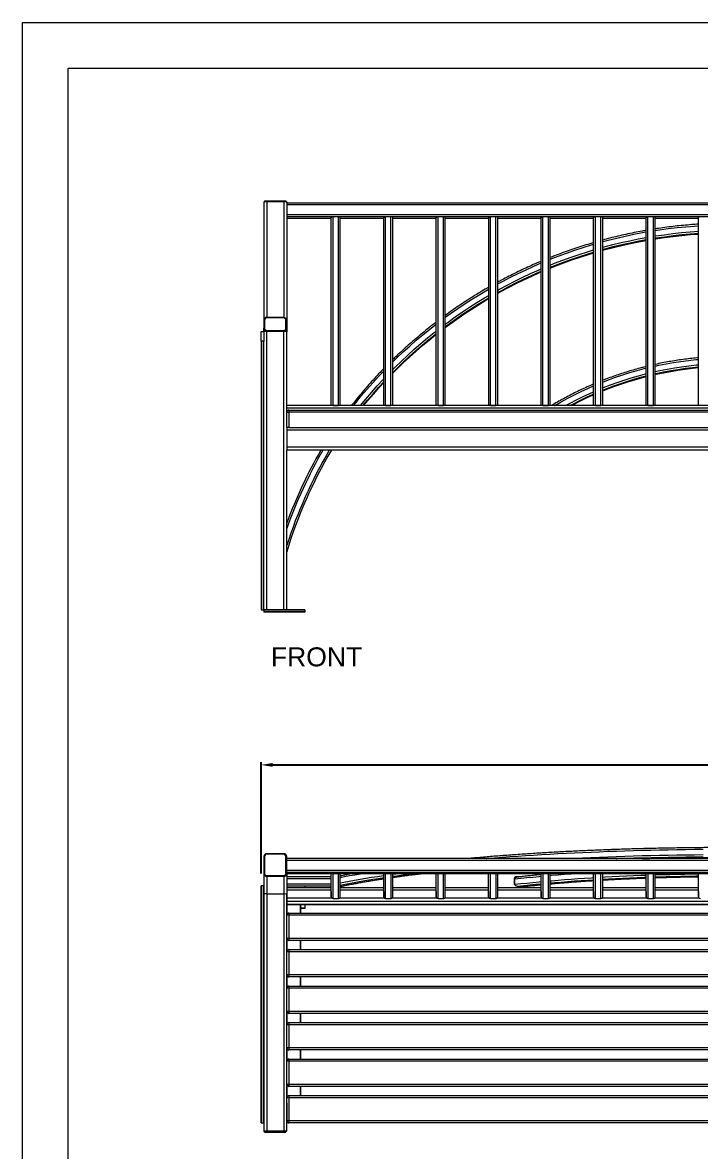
# Model space of a CAD drawing. Header units: millimetres. Extents: x -10595 to -4655, y -2537 to 1663.
# Drawn here: x -10595 to -9110, y -812 to 1663 of the extents above; entities that cross this region are included whole.
import ezdxf

# ---------------------------------------------------------------- set-up
doc = ezdxf.new("R2010")
doc.units = ezdxf.units.MM
doc.header["$PDSIZE"] = -1
doc.layers.add('tabelka', color=155, linetype='Continuous')
doc.layers.add('WYMIAR', color=96, linetype='Continuous')
doc.dimstyles.new('1-1', dxfattribs={"dimtxt": 30, "dimasz": 25, "dimexe": 6.25, "dimexo": 30, "dimgap": 20.625, "dimtad": 1, "dimdec": 1, "dimtxsty": 'Standard', "dimcen": 0, "dimclrd": 2, "dimclre": 2, "dimclrt": 2, "dimadec": 0, "dimazin": 0, "dimtfac": 1, "dimtdec": 1, "dimtmove": 0, "dimatfit": 3, "dimfxl": 0, "dimarcsym": 0})

# ---------------------------------------------------------------- blocks, each defined once
blk = doc.blocks.new('front')
at = {"linetype": 'Continuous', "lineweight": 0}
for p, q in [((-3414.2, 622.7), (-3414.2, 364.5)), ((-3412.6, 625), (-3409.6, 625.4)), ((-3412.6, 625), (-3412.6, 623.3)), ((-3409.6, 625.4), (-3409.6, 623.6)), ((-3409.6, 625.4), (-3368.8, 625.4)), ((-3407.8, 623.6), (-3370.6, 623.6)), ((-3407.8, 623.6), (-3407.8, 369.8)), ((-3370.6, 623.6), (-3370.6, 369.2)), ((-3368.8, 625.4), (-3368.8, 623.6)), ((-3368.8, 625.4), (-3365.8, 625)), ((-3365.8, 625), (-3365.8, 623.3)), ((-3364.2, 622.7), (-3364.2, 338.1)), ((-1424.2, 620.2), (-3364.2, 620.2)), ((-3364.2, 616.7), (-1424.2, 616.7)), ((-3364.2, 595), (-1424.2, 595)), ((-3364.2, 590.4), (-1424.2, 590.4)), ((-3364.2, 587.4), (-3266.7, 587.4)), ((-3364.2, 587.3), (-3266.7, 587.3)), ((-3266.7, 589.8), (-3266.7, 588.1)), ((-3266.7, 176.1), (-3266.7, 589.8)), ((-3266.7, 176.1), (-3266.7, 588.1)), ((-3262.7, 176.3), (-3262.7, 590.3)), ((-3250.7, 590.3), (-3262.7, 590.3)), ((-3250.7, 176.3), (-3250.7, 590.3)), ((-3246.7, 176.1), (-3246.7, 589.7)), ((-3246.7, 587.4), (-3151.7, 587.4)), ((-3246.7, 587.3), (-3151.7, 587.3)), ((-3151.7, 589.8), (-3151.7, 588.1)), ((-3151.7, 176.1), (-3151.7, 589.8)), ((-3151.7, 176.1), (-3151.7, 588.1)), ((-3147.7, 176.3), (-3147.7, 590.3)), ((-3135.7, 590.3), (-3147.7, 590.3)), ((-3135.7, 176.3), (-3135.7, 590.3)), ((-3131.7, 176.1), (-3131.7, 589.7)), ((-3131.7, 587.4), (-3036.7, 587.4)), ((-3131.7, 587.3), (-3036.7, 587.3)), ((-3036.7, 589.8), (-3036.7, 588.1)), ((-3036.7, 176.1), (-3036.7, 589.8)), ((-3036.7, 176.1), (-3036.7, 588.1)), ((-3032.7, 176.3), (-3032.7, 590.3)), ((-3020.7, 590.3), (-3032.7, 590.3)), ((-3020.7, 176.3), (-3020.7, 590.3)), ((-3016.7, 176.1), (-3016.7, 589.7)), ((-3016.7, 587.4), (-2921.7, 587.4)), ((-3016.7, 587.3), (-2921.7, 587.3)), ((-2921.7, 589.8), (-2921.7, 588.1)), ((-2921.7, 176.1), (-2921.7, 589.8)), ((-2921.7, 176.1), (-2921.7, 588.1)), ((-2917.7, 176.3), (-2917.7, 590.3)), ((-2905.7, 590.3), (-2917.7, 590.3)), ((-2905.7, 176.3), (-2905.7, 590.3)), ((-2901.7, 176.1), (-2901.7, 589.7)), ((-2901.7, 587.4), (-2806.7, 587.4)), ((-2901.7, 587.3), (-2806.7, 587.3)), ((-2806.7, 589.8), (-2806.7, 588.1)), ((-2806.7, 176.1), (-2806.7, 589.8)), ((-2806.7, 176.1), (-2806.7, 588.1)), ((-2802.7, 176.3), (-2802.7, 590.3)), ((-2790.7, 590.3), (-2802.7, 590.3)), ((-2790.7, 176.3), (-2790.7, 590.3)), ((-2786.7, 176.1), (-2786.7, 589.7)), ((-2786.7, 587.4), (-2691.7, 587.4)), ((-2786.7, 587.3), (-2691.7, 587.3)), ((-2691.7, 589.8), (-2691.7, 588.1)), ((-2691.7, 176.1), (-2691.7, 589.8)), ((-2691.7, 176.1), (-2691.7, 588.1)), ((-2687.7, 176.3), (-2687.7, 590.3)), ((-2675.7, 590.3), (-2687.7, 590.3)), ((-2675.7, 176.3), (-2675.7, 590.3)), ((-2671.7, 176.1), (-2671.7, 589.7)), ((-2671.7, 587.4), (-2576.7, 587.4)), ((-2671.7, 587.3), (-2576.7, 587.3)), ((-2576.7, 589.8), (-2576.7, 588.1)), ((-2576.7, 176.1), (-2576.7, 589.8)), ((-2576.7, 176.1), (-2576.7, 588.1)), ((-2572.7, 176.3), (-2572.7, 590.3)), ((-2560.7, 590.3), (-2572.7, 590.3)), ((-2560.7, 176.3), (-2560.7, 590.3)), ((-2556.7, 176.1), (-2556.7, 589.7)), ((-2556.7, 587.4), (-2461.7, 587.4)), ((-2556.7, 587.3), (-2461.7, 587.3)), ((-2461.7, 589.8), (-2461.7, 588.1)), ((-2461.7, 176.1), (-2461.7, 589.8)), ((-2461.7, 176.1), (-2461.7, 588.1)), ((-3414.3, 363.5), (-3414.6, 346.3)), ((-3412.7, 365.3), (-3413, 344.5)), ((-3409.7, 368.3), (-3412.7, 365.3)), ((-3368.9, 367.6), (-3409.7, 368.3)), ((-3370.6, 369.2), (-3407.8, 369.8)), ((-3365.9, 364.6), (-3368.9, 367.6)), ((-3366.2, 343.8), (-3365.9, 364.6)), ((-3366.2, 343.8), (-3365.9, 364.6)), ((-3365.9, 364.6), (-3365.9, 364.6)), ((-3364.6, 345.5), (-3364.3, 362.7)), ((-3364.3, 352.4), (-3364.6, 338.2)), ((-3364.3, 352.4), (-3364.3, 362.7)), ((-3420.2, 318.4), (-3420.2, 338)), ((-3419.7, 338.5), (-3414.7, 338.5)), ((-3414.6, 338.5), (-3414.6, 346.3)), ((-3414.2, 338), (-3414.2, 338.9)), ((-3414.2, 338), (-3414.2, 318.4)), ((-3413, 344.5), (-3410.1, 341.5)), ((-3413, 344.5), (-3413, 344.5)), ((-3413, 344.5), (-3410.1, 341.4)), ((-3410.1, 341.5), (-3369.3, 340.9)), ((-3410.1, 341.5), (-3410.1, 341.4)), ((-3410.1, 341.4), (-3369.3, 340.8)), ((-3408.3, 339.8), (-3371.1, 339.2)), ((-3408.3, 338.9), (-3408.3, 339.8)), ((-3407.8, -271.5), (-3407.8, 338.9)), ((-3370.6, 338.4), (-3407.8, 338.9)), ((-3371.1, 338.4), (-3371.1, 339.2)), ((-3370.6, -271.5), (-3370.6, 338.4)), ((-3369.3, 340.9), (-3366.2, 343.8)), ((-3369.3, 340.8), (-3366.2, 343.8)), ((-3369.3, 340.9), (-3369.3, 340.8)), ((-3366.2, 343.8), (-3366.2, 343.8)), ((-3364.6, 338.2), (-3364.6, 345.5)), ((-3364.2, 161.5), (-3364.2, 338.1)), ((-3420.2, 318.4), (-3420.2, -271.5)), ((-3414.7, 317.8), (-3419.7, 317.8)), ((-3419.7, 317.8), (-3419.7, -271.5)), ((-3414.7, 317.8), (-3414.7, -271.5)), ((-3414.2, 318.4), (-3414.2, 316.6)), ((-3414.2, -271.5), (-3414.2, 316.6)), ((-1424.2, 176.1), (-3364.2, 176.1)), ((-3262.7, 176.3), (-3250.7, 176.3)), ((-3147.7, 176.3), (-3135.7, 176.3)), ((-3032.7, 176.3), (-3020.7, 176.3)), ((-2917.7, 176.3), (-2905.7, 176.3)), ((-2802.7, 176.3), (-2790.7, 176.3)), ((-2687.7, 176.3), (-2675.7, 176.3)), ((-2572.7, 176.3), (-2560.7, 176.3)), ((-1424.2, 170.9), (-3364.2, 170.9)), ((-3364.2, 128.5), (-3364.2, 161.5)), ((-3364.2, 161.5), (-3359.2, 161.5)), ((-3359.2, 166.5), (-3359.2, 161.5)), ((-3359.2, 166.5), (-1429.2, 166.5)), ((-1429.2, 161.5), (-3359.2, 161.5)), ((-3359.2, 161.5), (-3359.2, 128.5)), ((-3364.2, 128.5), (-3364.2, 122.1)), ((-3359.2, 128.5), (-3364.2, 128.5)), ((-3359.2, 128.5), (-1429.2, 128.5)), ((-3364.2, 122.1), (-3364.2, 84.9)), ((-1424.2, 122.1), (-3364.2, 122.1)), ((-1424.2, 84.9), (-3364.2, 84.9)), ((-3364.2, 84.9), (-3364.2, 78.5)), ((-3364.2, -271.5), (-3364.2, 78.5)), ((-1424.2, 78.5), (-3364.2, 78.5)), ((-3419.7, -271.5), (-3414.7, -271.5)), ((-3410.3, -271.5), (-3414.2, -271.5)), ((-3414.2, -271.5), (-3414.2, -272)), ((-3324.2, -272), (-3414.2, -272)), ((-3414.2, -272), (-3414.2, -276)), ((-3407.8, -271.5), (-3410.3, -271.5)), ((-3370.6, -271.5), (-3407.8, -271.5)), ((-3368.2, -271.5), (-3370.6, -271.5)), ((-3324.2, -271.5), (-3368.2, -271.5)), ((-3324.2, -271.5), (-3324.2, -272)), ((-3324.2, -272), (-3324.2, -276)), ((-3324.2, -276), (-3414.2, -276)), ((-3414.2, -276), (-3414.2, -276.5)), ((-3324.2, -276.5), (-3414.2, -276.5)), ((-3324.2, -276), (-3324.2, -276.5))]:
    blk.add_line(p, q, dxfattribs=at)
at = {"linetype": 'Continuous', "lineweight": 0, "flags": 128}
for points in [[(-3414.2, 622.7), (-3414.1, 622.9), (-3413.8, 623.1), (-3413.2, 623.2), (-3412.4, 623.4), (-3411.4, 623.5), (-3410.3, 623.6), (-3409.1, 623.6), (-3407.8, 623.6)], [(-3370.6, 623.6), (-3369.4, 623.6), (-3368.2, 623.6), (-3367.1, 623.5), (-3366.1, 623.4), (-3365.3, 623.2), (-3364.7, 623.1), (-3364.4, 622.9), (-3364.2, 622.7)], [(-2556.7, 560.1), (-2547.1, 561.5), (-2528.1, 564.1), (-2509.1, 566.4), (-2490, 568.3), (-2470.9, 569.9), (-2461.7, 570.5)], [(-2671.7, 535.6), (-2659.8, 538.8), (-2641.2, 543.4), (-2622.5, 547.7), (-2603.8, 551.7), (-2584.9, 555.3), (-2576.7, 556.8)], [(-2671.7, 523.3), (-2668.4, 524.2), (-2649.9, 529), (-2631.3, 533.5), (-2612.6, 537.7), (-2593.9, 541.5), (-2576.7, 544.7)], [(-2556.7, 548.1), (-2556.2, 548.2), (-2537.3, 550.9), (-2518.3, 553.4), (-2499.3, 555.5), (-2480.2, 557.2), (-2461.7, 558.6)], [(-2556.7, 543.5), (-2555.5, 543.7), (-2536.6, 546.5), (-2517.8, 548.9), (-2498.8, 551), (-2479.9, 552.7), (-2461.7, 554.1)], [(-2556.7, 541.8), (-2555.3, 542), (-2536.4, 544.8), (-2517.6, 547.2), (-2498.7, 549.3), (-2479.7, 551), (-2461.7, 552.3)], [(-2786.7, 497.1), (-2769.3, 503.9), (-2751.3, 510.5), (-2733.2, 516.8), (-2715, 522.8), (-2696.7, 528.5), (-2691.7, 529.9)], [(-2671.7, 518.6), (-2667.2, 519.8), (-2648.7, 524.7), (-2630.2, 529.2), (-2611.7, 533.3), (-2593, 537.1), (-2576.7, 540.1)], [(-2671.7, 516.9), (-2666.8, 518.2), (-2648.4, 523.1), (-2629.9, 527.5), (-2611.3, 531.7), (-2592.7, 535.5), (-2576.7, 538.4)], [(-2786.7, 484.3), (-2777.2, 488.1), (-2759.3, 494.9), (-2741.3, 501.5), (-2723.3, 507.6), (-2705.1, 513.5), (-2691.7, 517.6)], [(-2786.7, 479.4), (-2775.5, 483.9), (-2757.7, 490.7), (-2739.8, 497.2), (-2721.8, 503.4), (-2703.7, 509.2), (-2691.7, 512.8)], [(-2786.7, 477.7), (-2774.9, 482.4), (-2757.2, 489.2), (-2739.3, 495.7), (-2721.4, 501.8), (-2703.3, 507.6), (-2691.7, 511.1)], [(-2901.7, 442.8), (-2891.2, 448.5), (-2874.2, 457.4), (-2857.1, 465.9), (-2839.8, 474.1), (-2822.4, 482.1), (-2806.7, 488.9)], [(-2901.7, 429.2), (-2898, 431.2), (-2881.2, 440.3), (-2864.3, 449.1), (-2847.2, 457.5), (-2829.9, 465.6), (-2812.4, 473.4), (-2806.7, 475.9)], [(-2901.7, 424.1), (-2895.8, 427.4), (-2879.1, 436.4), (-2862.2, 445.1), (-2845.2, 453.5), (-2828, 461.6), (-2810.6, 469.3), (-2806.7, 471)], [(-2901.7, 422.4), (-2895.2, 426), (-2878.5, 435), (-2861.6, 443.7), (-2844.6, 452.1), (-2827.4, 460.1), (-2810, 467.9), (-2806.7, 469.3)], [(-3016.7, 369.7), (-3005, 378.1), (-2989.3, 389.1), (-2973.4, 399.7), (-2957.3, 410.1), (-2941.1, 420.1), (-2924.6, 429.9), (-2921.7, 431.6)], [(-3016.7, 354.9), (-3010.5, 359.4), (-2995, 370.6), (-2979.4, 381.4), (-2963.5, 392), (-2947.4, 402.2), (-2931.1, 412.2), (-2921.7, 417.8)], [(-3016.7, 349.3), (-3007.8, 355.9), (-2992.4, 367), (-2976.8, 377.8), (-2961, 388.3), (-2945, 398.5), (-2928.8, 408.4), (-2921.7, 412.6)], [(-3016.7, 347.6), (-3007.1, 354.8), (-2991.7, 365.8), (-2976.1, 376.6), (-2960.3, 387), (-2944.3, 397.2), (-2928.1, 407.1), (-2921.7, 410.9)], [(-3131.7, 272.1), (-3122.6, 280.9), (-3108.7, 294), (-3094.6, 306.8), (-3080.2, 319.3), (-3065.6, 331.6), (-3050.7, 343.7), (-3036.7, 354.7)], [(-3131.7, 255.2), (-3126.3, 260.6), (-3112.7, 273.9), (-3098.8, 286.9), (-3084.6, 299.6), (-3070.3, 312.1), (-3055.7, 324.4), (-3040.8, 336.3), (-3036.7, 339.6)], [(-3131.7, 249), (-3123.2, 257.5), (-3109.6, 270.7), (-3095.7, 283.7), (-3081.7, 296.4), (-3067.3, 308.8), (-3052.8, 321), (-3038, 332.9), (-3036.7, 333.9)], [(-3131.7, 247.3), (-3122.4, 256.6), (-3108.8, 269.8), (-3094.9, 282.7), (-3080.9, 295.4), (-3066.5, 307.8), (-3052, 319.9), (-3037.2, 331.8), (-3036.7, 332.2)], [(-2556.7, 263), (-2548.9, 264.6), (-2532.8, 267.8), (-2516.7, 270.7), (-2500.5, 273.1), (-2484.2, 275.3), (-2467.9, 277), (-2461.7, 277.6)], [(-3218, 176.1), (-3212.8, 182.6), (-3200.7, 197.3), (-3188.4, 211.8), (-3175.7, 226.1), (-3162.8, 240.2), (-3151.7, 251.9)], [(-2671.7, 227.9), (-2659, 232.7), (-2643.6, 238.3), (-2628.1, 243.6), (-2612.4, 248.5), (-2596.7, 253), (-2580.9, 257.2), (-2576.7, 258.3)], [(-2556.7, 250.8), (-2546.7, 253), (-2530.8, 256.1), (-2514.9, 258.9), (-2498.9, 261.4), (-2482.9, 263.5), (-2466.9, 265.2), (-2461.7, 265.7)], [(-2556.7, 246.2), (-2554.6, 246.6), (-2538.8, 250), (-2522.9, 253), (-2507, 255.6), (-2491, 257.9), (-2474.9, 259.8), (-2461.7, 261.1)], [(-2556.7, 244.5), (-2554.6, 244.9), (-2538.8, 248.3), (-2522.9, 251.3), (-2507, 253.9), (-2491, 256.2), (-2474.9, 258.1), (-2461.7, 259.4)], [(-3202.7, 176.1), (-3190.8, 190.6), (-3178.4, 205.1), (-3165.8, 219.3), (-3152.9, 233.3), (-3151.7, 234.5)], [(-3197.1, 176.1), (-3187.4, 187.9), (-3175, 202.3), (-3162.5, 216.5), (-3151.7, 228.2)], [(-3195.7, 176.1), (-3186.5, 187.2), (-3174.2, 201.6), (-3161.6, 215.7), (-3151.7, 226.5)], [(-2671.7, 215.1), (-2670.2, 215.7), (-2655.1, 221.5), (-2640, 227), (-2624.7, 232.2), (-2609.3, 237), (-2593.7, 241.5), (-2578.1, 245.7), (-2576.7, 246)], [(-2671.7, 210.2), (-2662.7, 213.8), (-2647.6, 219.5), (-2632.4, 224.9), (-2617, 229.9), (-2601.6, 234.6), (-2586, 238.9), (-2576.7, 241.4)], [(-2671.7, 208.5), (-2662.7, 212.1), (-2647.6, 217.8), (-2632.4, 223.1), (-2617, 228.2), (-2601.6, 232.9), (-2586, 237.2), (-2576.7, 239.7)], [(-2777.5, 176.1), (-2777, 176.4), (-2762.9, 184.6), (-2748.5, 192.4), (-2734, 199.9), (-2719.3, 207.1), (-2704.4, 214), (-2691.7, 219.6)], [(-2753.5, 176.1), (-2743.3, 181.7), (-2729, 189.1), (-2714.5, 196.2), (-2699.9, 203), (-2691.7, 206.6)], [(-2744.2, 176.1), (-2736.1, 180.4), (-2721.8, 187.7), (-2707.2, 194.7), (-2692.5, 201.4), (-2691.7, 201.7)], [(-2741, 176.1), (-2736.1, 178.7), (-2721.8, 186), (-2707.2, 193), (-2692.5, 199.7), (-2691.7, 200)]]:
    blk.add_lwpolyline(points, dxfattribs=at)
at = {"linetype": 'Continuous', "lineweight": 0}
for centre, radius, start, end in [((-3407.9, 363.4), 6.4, 89.1343, 179.1333), ((-3370.7, 362.8), 6.4, 359.1456, 89.1452), ((-3408.2, 346.2), 6.4, 179.1447, 269.146), ((-3371, 345.6), 6.4, 269.1341, 359.134), ((-3359.2, 161.5), 5, 90, 180), ((-2394.2, -438.1), 1013.5, 149.3564, 163.15), ((-2394.2, -438.1), 1033.5, 150.0111, 159.8088), ((-2394.2, -438.1), 1017.5, 149.4898, 162.4215), ((-2394.2, -438.1), 1029.5, 149.8825, 160.4231)]:
    blk.add_arc(centre, radius, start, end, dxfattribs=at)
for centre, major_axis, ratio, start_param, end_param in [((-3262.7, 589.8), (4, 0), 0.139174, 1.567726, 3.138523), ((-3250.7, 589.7), (4, 0), 0.139174, 6.280115, 7.850912), ((-3147.7, 589.8), (4, 0), 0.139174, 1.567726, 3.138523), ((-3135.7, 589.7), (4, 0), 0.139174, 6.280115, 7.850912), ((-3032.7, 589.8), (4, 0), 0.139174, 1.567726, 3.138523), ((-3020.7, 589.7), (4, 0), 0.139174, 6.280115, 7.850912), ((-2917.7, 589.8), (4, 0), 0.139174, 1.567726, 3.138523), ((-2905.7, 589.7), (4, 0), 0.139174, 6.280115, 7.850912), ((-2802.7, 589.8), (4, 0), 0.139174, 1.567726, 3.138523), ((-2790.7, 589.7), (4, 0), 0.139174, 6.280115, 7.850912), ((-2687.7, 589.8), (4, 0), 0.139174, 1.567726, 3.138523), ((-2675.7, 589.7), (4, 0), 0.139174, 6.280115, 7.850912), ((-2572.7, 589.8), (4, 0), 0.139174, 1.567726, 3.138523), ((-2560.7, 589.7), (4, 0), 0.139174, 6.280115, 7.850912), ((-2457.7, 589.8), (4, 0), 0.139174, 1.567726, 3.138523), ((-3407.8, 338.8), (6.4, -0.1), 0.019887, 1.571095, 3.141892), ((-3370.6, 338.2), (6.4, -0.1), 0.019887, 0.000299, 1.571095), ((-3262.7, 175.6), (4, 0), 0.173736, 1.567726, 2.209759), ((-3250.7, 175.6), (4, 0), 0.173736, 0.947442, 1.567726), ((-3147.7, 175.6), (4, 0), 0.173736, 1.567726, 2.209759), ((-3135.7, 175.6), (4, 0), 0.173736, 0.947442, 1.567726), ((-3032.7, 175.6), (4, 0), 0.173736, 1.567726, 2.209759), ((-3020.7, 175.6), (4, 0), 0.173736, 0.947442, 1.567726), ((-2917.7, 175.6), (4, 0), 0.173736, 1.567726, 2.209759), ((-2905.7, 175.6), (4, 0), 0.173736, 0.947442, 1.567726), ((-2802.7, 175.6), (4, 0), 0.173736, 1.567726, 2.209759), ((-2790.7, 175.6), (4, 0), 0.173736, 0.947442, 1.567726), ((-2687.7, 175.6), (4, 0), 0.173736, 1.567726, 2.209759), ((-2675.7, 175.6), (4, 0), 0.173736, 0.947442, 1.567726), ((-2572.7, 175.6), (4, 0), 0.173736, 1.567726, 2.209759), ((-2560.7, 175.6), (4, 0), 0.173736, 0.947442, 1.567726), ((-2457.7, 175.6), (4, 0), 0.173736, 1.567726, 2.209759)]:
    blk.add_ellipse(centre, major_axis=major_axis, ratio=ratio, start_param=start_param, end_param=end_param, dxfattribs=at)
for points, knots in [([(-2461.7, 573.9), (-2466.8, 573.6), (-2477.9, 572.8), (-2495.1, 571.3), (-2513.2, 569.5), (-2531.3, 567.2), (-2545.8, 565.3), (-2554.2, 563.9), (-2556.7, 563.5)], [0, 0, 0, 0, 0.159433, 0.350109, 0.540785, 0.73146, 0.922136, 1, 1, 1, 1]), ([(-2576.7, 560.2), (-2579.6, 559.8), (-2588.4, 558.2), (-2603.2, 555.4), (-2621, 551.6), (-2638.8, 547.6), (-2655.7, 543.5), (-2666.6, 540.5), (-2671.7, 539.2)], [0, 0, 0, 0, 0.089284, 0.276467, 0.46365, 0.650833, 0.838016, 1, 1, 1, 1]), ([(-2691.7, 533.5), (-2697.5, 531.8), (-2709.1, 528.4), (-2726.4, 522.8), (-2743.6, 517), (-2760.7, 510.8), (-2775.1, 505.4), (-2783.7, 502), (-2786.7, 500.8)], [0, 0, 0, 0, 0.179673, 0.360829, 0.541986, 0.723142, 0.904298, 1, 1, 1, 1]), ([(-2806.7, 492.6), (-2808.3, 491.9), (-2815.5, 489), (-2828.1, 483.4), (-2844.7, 475.8), (-2861.1, 467.9), (-2877.3, 459.7), (-2890.9, 452.7), (-2898.9, 448.3), (-2901.7, 446.8)], [0, 0, 0, 0, 0.048565, 0.220989, 0.393414, 0.565838, 0.738261, 0.910685, 1, 1, 1, 1]), ([(-2921.7, 435.6), (-2922.9, 434.9), (-2929.3, 431.3), (-2940.9, 424.4), (-2956.4, 414.9), (-2971.7, 405.1), (-2986.8, 395.1), (-3001.8, 384.8), (-3011.7, 377.7), (-3016.6, 374.1), (-3016.7, 374.1)], [0, 0, 0, 0, 0.035184, 0.195686, 0.356189, 0.516692, 0.677194, 0.837697, 0.998199, 1, 1, 1, 1]), ([(-3036.7, 359.1), (-3039.7, 356.8), (-3047.4, 350.9), (-3059.8, 341.1), (-3073.8, 329.5), (-3087.6, 317.8), (-3101.2, 305.7), (-3114.5, 293.5), (-3124.7, 283.9), (-3130.4, 278.4), (-3131.7, 277.1)], [0, 0, 0, 0, 0.088255, 0.232759, 0.377262, 0.521766, 0.666269, 0.810772, 0.955275, 1, 1, 1, 1]), ([(-3420.2, 338), (-3420.2, 338.1), (-3420.2, 338.2), (-3420.1, 338.4), (-3420, 338.5), (-3419.9, 338.5), (-3419.8, 338.5), (-3419.7, 338.5)], [0, 0, 0, 0, 0.221971, 0.446843, 0.667175, 0.880513, 1, 1, 1, 1]), ([(-3414.7, 338.5), (-3414.7, 338.5), (-3414.7, 338.5), (-3414.6, 338.5), (-3414.4, 338.4), (-3414.3, 338.3), (-3414.2, 338.2), (-3414.2, 338.1), (-3414.2, 338)], [0, 0, 0, 0, 0.002698, 0.207757, 0.412667, 0.621549, 0.836861, 1, 1, 1, 1]), ([(-3419.7, 317.8), (-3419.8, 317.8), (-3419.8, 317.8), (-3420, 317.9), (-3420.1, 318), (-3420.2, 318.1), (-3420.2, 318.2), (-3420.2, 318.3), (-3420.2, 318.4)], [0, 0, 0, 0, 0.1353842, 0.2528122, 0.4646982, 0.6764576, 0.8935488, 1, 1, 1, 1]), ([(-3414.2, 318.4), (-3414.2, 318.3), (-3414.2, 318.2), (-3414.3, 318.1), (-3414.4, 317.9), (-3414.6, 317.9), (-3414.7, 317.8), (-3414.7, 317.8), (-3414.7, 317.8)], [0, 0, 0, 0, 0.158337, 0.384158, 0.606523, 0.747624, 0.952135, 1, 1, 1, 1]), ([(-2461.7, 281), (-2462.9, 280.9), (-2469.1, 280.4), (-2480.5, 279.2), (-2495.8, 277.3), (-2511.1, 275.1), (-2526.3, 272.6), (-2541.4, 269.7), (-2551.6, 267.7), (-2556.6, 266.5), (-2556.7, 266.5)], [0, 0, 0, 0, 0.035818, 0.196166, 0.356513, 0.51686, 0.677207, 0.837554, 0.997901, 1, 1, 1, 1]), ([(-3151.7, 257), (-3152.3, 256.5), (-3157.1, 251.6), (-3165.9, 242.3), (-3178.1, 228.9), (-3190.2, 215.4), (-3202, 201.6), (-3212.8, 188.5), (-3219.6, 180), (-3222.6, 176.1)], [0, 0, 0, 0, 0.0214879, 0.1898885, 0.3582889, 0.5266893, 0.6950895, 0.8634894, 1, 1, 1, 1]), ([(-2576.7, 261.8), (-2580, 261), (-2588.2, 259), (-2601.3, 255.3), (-2616.1, 251), (-2630.8, 246.4), (-2645.4, 241.4), (-2659, 236.5), (-2667.8, 233.1), (-2671.7, 231.6)], [0, 0, 0, 0, 0.100592, 0.255044, 0.409496, 0.563948, 0.718399, 0.872851, 1, 1, 1, 1]), ([(-2691.7, 223.4), (-2695.4, 221.8), (-2703.7, 218.2), (-2716.6, 212.3), (-2730.5, 205.6), (-2744.2, 198.7), (-2757.8, 191.4), (-2771.2, 183.9), (-2780, 178.7), (-2784.4, 176.1)], [0, 0, 0, 0, 0.113899, 0.261747, 0.409595, 0.557443, 0.705291, 0.853138, 1, 1, 1, 1]), ([(-3420.2, -271.5), (-3420.2, -271.5), (-3420.2, -271.5), (-3420.2, -271.5), (-3420.1, -271.5), (-3420, -271.5), (-3419.8, -271.5), (-3419.8, -271.5), (-3419.7, -271.5)], [0, 0, 0, 0, 0.07283, 0.288992, 0.50501, 0.720135, 0.934383, 1, 1, 1, 1]), ([(-3414.7, -271.5), (-3414.7, -271.5), (-3414.6, -271.5), (-3414.5, -271.5), (-3414.3, -271.5), (-3414.3, -271.5), (-3414.2, -271.5), (-3414.2, -271.5)], [0, 0, 0, 0, 0.151077, 0.36418, 0.577773, 0.792266, 1, 1, 1, 1])]:
    blk.add_open_spline(points, degree=3, knots=knots, dxfattribs=at)
blk = doc.blocks.new('rzut')
at = {"linetype": 'Continuous', "lineweight": 0}
for p, q in [((-816.4, -865.7), (-816.4, -2805.7)), ((-813, -2805.7), (-813, -865.7)), ((-791.2, -2805.7), (-791.2, -865.7)), ((-786.6, -2805.7), (-786.6, -865.7)), ((-783.6, -2805.7), (-783.6, -865.7)), ((-783.5, -2805.7), (-783.5, -865.7)), ((-722.4, -865.7), (-722.4, -2805.7)), ((-715.9, -865.7), (-715.9, -2805.7)), ((-715.8, -2805.7), (-715.8, -865.7)), ((-696.9, -2800.7), (-696.9, -870.7)), ((-691.9, -870.7), (-691.9, -2800.7)), ((-641.9, -2800.7), (-641.9, -870.7)), ((-636.9, -870.7), (-636.9, -2800.7)), ((-616.9, -2800.7), (-616.9, -870.7)), ((-611.9, -870.7), (-611.9, -2800.7)), ((-561.9, -2800.7), (-561.9, -870.7)), ((-556.9, -870.7), (-556.9, -2800.7)), ((-536.9, -2800.7), (-536.9, -870.7)), ((-531.9, -870.7), (-531.9, -2800.7)), ((-481.9, -2800.7), (-481.9, -870.7)), ((-476.9, -870.7), (-476.9, -2800.7)), ((-456.9, -2800.7), (-456.9, -870.7)), ((-451.9, -870.7), (-451.9, -2800.7)), ((-401.9, -2800.7), (-401.9, -870.7)), ((-396.9, -870.7), (-396.9, -2800.7)), ((-376.9, -2800.7), (-376.9, -870.7)), ((-371.9, -870.7), (-371.9, -2800.7)), ((-321.9, -2800.7), (-321.9, -870.7)), ((-316.9, -870.7), (-316.9, -2800.7)), ((-296.9, -2800.7), (-296.9, -870.7)), ((-291.9, -870.7), (-291.9, -2800.7)), ((-241.9, -2800.7), (-241.9, -870.7)), ((-236.9, -870.7), (-236.9, -2800.7)), ((-744.2, -1903.2), (-783.5, -1903.2)), ((-732.4, -1903.2), (-783.5, -1903.2)), ((-752, -1903.2), (-752, -1998.2)), ((-746.7, -1903.2), (-746.7, -1998.2)), ((-744.2, -1903.2), (-732.4, -1903.2)), ((-729.8, -1902.2), (-729.8, -1999.2)), ((-732.5, -1998.2), (-783.5, -1998.2)), ((-728.5, -2002.1), (-783.5, -2002.1)), ((-728.5, -2014.1), (-728.5, -2002.1)), ((-728.5, -2014.1), (-783.5, -2014.1)), ((-744.2, -2018.2), (-783.5, -2018.2)), ((-732.4, -2018.2), (-783.5, -2018.2)), ((-752, -2018.2), (-752, -2113.2)), ((-746.7, -2018.2), (-746.7, -2113.2)), ((-744.2, -2018.2), (-732.4, -2018.2)), ((-729.8, -2017.2), (-729.8, -2114.2)), ((-732.5, -2113.2), (-783.5, -2113.2)), ((-728.5, -2117.1), (-783.5, -2117.1)), ((-728.5, -2129.1), (-728.5, -2117.1)), ((-728.5, -2129.1), (-783.5, -2129.1)), ((-744.2, -2133.2), (-783.5, -2133.2)), ((-732.4, -2133.2), (-783.5, -2133.2)), ((-752, -2133.2), (-752, -2228.2)), ((-746.7, -2133.2), (-746.7, -2228.2)), ((-744.2, -2133.2), (-732.4, -2133.2)), ((-729.8, -2132.2), (-729.8, -2229.2)), ((-732.5, -2228.2), (-783.5, -2228.2)), ((-728.5, -2232.1), (-783.5, -2232.1)), ((-728.5, -2244.1), (-783.5, -2244.1)), ((-744.2, -2248.2), (-783.5, -2248.2)), ((-732.4, -2248.2), (-783.5, -2248.2)), ((-752, -2248.2), (-752, -2343.2)), ((-746.7, -2248.2), (-746.7, -2343.2)), ((-744.2, -2248.2), (-732.4, -2248.2)), ((-729.8, -2247.2), (-729.8, -2344.2)), ((-728.5, -2244.1), (-728.5, -2232.1)), ((-776.7, -2303.6), (-776.7, -2291.1)), ((-755.9, -2279.9), (-756, -2278.8)), ((-755.9, -2299.5), (-755.9, -2279.9)), ((-773.7, -2306.6), (-776.7, -2303.6)), ((-759.8, -2306.6), (-773.7, -2306.6)), ((-759.9, -2305.7), (-771.7, -2305.7)), ((-758.9, -2305.6), (-759.8, -2306.6)), ((-759.5, -2306.6), (-759.8, -2306.6)), ((-758.6, -2305.6), (-759.5, -2306.6)), ((-732.5, -2343.2), (-783.5, -2343.2)), ((-728.5, -2347.1), (-783.5, -2347.1)), ((-728.5, -2359.1), (-728.5, -2347.1)), ((-728.5, -2359.1), (-783.5, -2359.1)), ((-744.2, -2363.2), (-783.5, -2363.2)), ((-732.4, -2363.2), (-783.5, -2363.2)), ((-752, -2363.2), (-752, -2458.2)), ((-746.7, -2363.2), (-746.7, -2458.2)), ((-744.2, -2363.2), (-732.4, -2363.2)), ((-729.8, -2362.2), (-729.8, -2459.2)), ((-732.5, -2458.2), (-783.5, -2458.2)), ((-728.5, -2462.1), (-783.5, -2462.1)), ((-728.5, -2474.1), (-783.5, -2474.1)), ((-728.5, -2474.1), (-728.5, -2462.1)), ((-744.2, -2478.2), (-783.5, -2478.2)), ((-732.4, -2478.2), (-783.5, -2478.2)), ((-752, -2478.2), (-752, -2573.2)), ((-746.7, -2478.2), (-746.7, -2573.2)), ((-744.2, -2478.2), (-732.4, -2478.2)), ((-729.8, -2477.2), (-729.8, -2574.2)), ((-732.5, -2573.2), (-783.5, -2573.2)), ((-728.5, -2577.1), (-783.5, -2577.1)), ((-728.5, -2589.1), (-783.5, -2589.1)), ((-744.2, -2593.2), (-783.5, -2593.2)), ((-732.4, -2593.2), (-783.5, -2593.2)), ((-752, -2593.2), (-752, -2688.2)), ((-746.7, -2593.2), (-746.7, -2688.2)), ((-744.2, -2593.2), (-732.4, -2593.2)), ((-729.8, -2592.2), (-729.8, -2689.2)), ((-728.5, -2589.1), (-728.5, -2577.1)), ((-732.5, -2688.2), (-783.5, -2688.2)), ((-728.5, -2692.1), (-783.5, -2692.1)), ((-728.5, -2704.1), (-728.5, -2692.1)), ((-728.5, -2704.1), (-783.5, -2704.1)), ((-744.2, -2708.2), (-783.5, -2708.2)), ((-732.4, -2708.2), (-783.5, -2708.2)), ((-776.9, -2805.7), (-776.9, -2708.2)), ((-772.9, -2805.7), (-772.9, -2708.2)), ((-760.9, -2805.7), (-760.9, -2708.2)), ((-756.9, -2805.7), (-756.9, -2708.2)), ((-752, -2708.2), (-752, -2805.7)), ((-746.7, -2708.2), (-746.7, -2805.7)), ((-744.2, -2708.2), (-732.4, -2708.2)), ((-729.8, -2707.2), (-729.8, -2805.7)), ((-756.9, -2765.7), (-752, -2765.7)), ((-715.8, -2765.7), (-707.4, -2765.7)), ((-707.4, -2765.7), (-706.9, -2765.7)), ((-707.4, -2765.7), (-707.4, -2775.7)), ((-706.9, -2765.7), (-706.9, -2775.7)), ((-715.8, -2775.7), (-696.9, -2775.7)), ((-715.8, -2776.2), (-696.9, -2776.2)), ((-636.9, -2775.7), (-616.9, -2775.7)), ((-636.9, -2776.2), (-616.9, -2776.2)), ((-556.9, -2775.7), (-536.9, -2775.7)), ((-556.9, -2776.2), (-536.9, -2776.2)), ((-476.9, -2775.7), (-456.9, -2775.7)), ((-476.9, -2776.2), (-456.9, -2776.2)), ((-396.9, -2775.7), (-376.9, -2775.7)), ((-396.9, -2776.2), (-376.9, -2776.2)), ((-316.9, -2775.7), (-296.9, -2775.7)), ((-316.9, -2776.2), (-296.9, -2776.2)), ((-826.9, -2812.1), (-826.9, -2849.3)), ((-822.6, -2807.3), (-825.6, -2810.3)), ((-825.6, -2810.3), (-825.6, -2851.1)), ((-782.3, -2807.3), (-822.6, -2807.3)), ((-783.8, -2805.7), (-820.6, -2805.7)), ((-783.8, -2805.7), (-713.3, -2805.7)), ((-779.3, -2810.3), (-782.3, -2807.3)), ((-782.3, -2807.3), (-782, -2807.3)), ((-779, -2810.3), (-782, -2807.3)), ((-779.3, -2851.1), (-779.3, -2810.3)), ((-779.3, -2810.3), (-779, -2810.3)), ((-779, -2851.1), (-779, -2810.3)), ((-777.4, -2849.3), (-777.4, -2812.1)), ((-777.4, -2812.1), (-738.9, -2812.1)), ((-739, -2849.3), (-738.9, -2812.1)), ((-738.9, -2812.1), (-218.9, -2812.1)), ((-738, -2805.8), (-218.8, -2805.8)), ((-715.8, -2805.2), (-694.1, -2805.2)), ((-713.3, -2805.7), (-691.9, -2805.7)), ((-707.4, -2805.7), (-707.4, -2805.8)), ((-706.9, -2805.7), (-706.9, -2805.8)), ((-696.9, -2800.7), (-691.9, -2800.7)), ((-691.9, -2800.7), (-641.9, -2800.7)), ((-691.9, -2800.7), (-691.9, -2805.7)), ((-641.9, -2805.7), (-691.9, -2805.7)), ((-641.9, -2800.7), (-636.9, -2800.7)), ((-641.9, -2805.7), (-641.9, -2800.7)), ((-641.9, -2805.7), (-611.9, -2805.7)), ((-639.7, -2805.2), (-614.1, -2805.2)), ((-616.9, -2800.7), (-611.9, -2800.7)), ((-611.9, -2800.7), (-561.9, -2800.7)), ((-611.9, -2800.7), (-611.9, -2805.7)), ((-561.9, -2805.7), (-611.9, -2805.7)), ((-561.9, -2800.7), (-556.9, -2800.7)), ((-561.9, -2805.7), (-561.9, -2800.7)), ((-561.9, -2805.7), (-531.9, -2805.7)), ((-559.7, -2805.2), (-534.1, -2805.2)), ((-536.9, -2800.7), (-531.9, -2800.7)), ((-531.9, -2800.7), (-481.9, -2800.7)), ((-531.9, -2800.7), (-531.9, -2805.7)), ((-481.9, -2805.7), (-531.9, -2805.7)), ((-481.9, -2800.7), (-476.9, -2800.7)), ((-481.9, -2805.7), (-481.9, -2800.7)), ((-481.9, -2805.7), (-451.9, -2805.7)), ((-479.7, -2805.2), (-454.1, -2805.2)), ((-456.9, -2800.7), (-451.9, -2800.7)), ((-451.9, -2800.7), (-401.9, -2800.7)), ((-451.9, -2800.7), (-451.9, -2805.7)), ((-401.9, -2805.7), (-451.9, -2805.7)), ((-401.9, -2800.7), (-396.9, -2800.7)), ((-401.9, -2805.7), (-401.9, -2800.7)), ((-401.9, -2805.7), (-371.9, -2805.7)), ((-399.7, -2805.2), (-374.1, -2805.2)), ((-376.9, -2800.7), (-371.9, -2800.7)), ((-371.9, -2800.7), (-321.9, -2800.7)), ((-371.9, -2800.7), (-371.9, -2805.7)), ((-321.9, -2805.7), (-371.9, -2805.7)), ((-321.9, -2800.7), (-316.9, -2800.7)), ((-321.9, -2805.7), (-321.9, -2800.7)), ((-321.9, -2805.7), (-291.9, -2805.7)), ((-319.7, -2805.2), (-294.1, -2805.2)), ((-296.9, -2800.7), (-291.9, -2800.7)), ((-291.9, -2800.7), (-241.9, -2800.7)), ((-291.9, -2800.7), (-291.9, -2805.7)), ((-280.5, -2805.7), (-291.9, -2805.7)), ((-286.9, -2805.8), (-286.9, -2805.7)), ((-286.4, -2805.7), (-286.4, -2805.8)), ((-280.5, -2805.7), (-243.3, -2805.7)), ((-241.9, -2800.7), (-236.9, -2800.7)), ((-241.9, -2805.7), (-241.9, -2800.7)), ((-241.9, -2805.7), (-236.9, -2805.7)), ((-237.4, -2805.7), (-237.4, -2805.8)), ((-236.9, -2800.7), (-236.9, -2805.7)), ((-236.9, -2805.7), (-236.9, -2805.8)), ((-216.9, -2810.3), (-218.9, -2810.3)), ((-218.9, -2810.3), (-218.9, -2851.1)), ((-218.9, -2812.1), (-218.9, -2849.3)), ((-218.4, -2806.1), (-218.8, -2805.8)), ((-216.8, -2807.4), (-218.8, -2807.4)), ((-216.8, -2807.4), (-216.9, -2810.3)), ((-216.9, -2810.3), (-216.9, -2851.1)), ((-216.4, -2807.7), (-216.8, -2807.4)), ((-216.3, -2810.7), (-216.4, -2807.7)), ((-216.3, -2851.5), (-216.3, -2810.7)), ((-825.6, -2851.1), (-822.6, -2854.1)), ((-822.6, -2854.1), (-782.3, -2854.1)), ((-820.6, -2855.7), (-783.8, -2855.7)), ((-783.8, -2855.7), (-738.3, -2855.7)), ((-782.3, -2854.1), (-779.3, -2851.1)), ((-782.3, -2854.1), (-782, -2854.1)), ((-782, -2854.1), (-779, -2851.1)), ((-779.3, -2851.1), (-779, -2851.1)), ((-777.4, -2849.3), (-739, -2849.3)), ((-236.9, -2856.2), (-756.9, -2856.2)), ((-756.9, -2856.2), (-756.9, -2861.2)), ((-236.9, -2861.2), (-756.9, -2861.2)), ((-236.9, -2861.7), (-756.4, -2861.7)), ((-739, -2849.3), (-218.9, -2849.3)), ((-738.1, -2855.8), (-218.8, -2855.8)), ((-735.7, -2856.1), (-738.1, -2855.8)), ((-735.7, -2856.1), (-218.4, -2856.1)), ((-236.9, -2861.2), (-236.9, -2856.2)), ((-216.9, -2851.1), (-218.9, -2851.1)), ((-216.8, -2854.2), (-218.8, -2854.2)), ((-218.8, -2854.2), (-218.4, -2854.5)), ((-218.8, -2855.8), (-218.4, -2856.1)), ((-216.4, -2854.5), (-218.4, -2854.5)), ((-216.9, -2851.1), (-216.8, -2854.2)), ((-216.8, -2854.2), (-216.4, -2854.5)), ((-216.4, -2854.5), (-216.3, -2851.5))]:
    blk.add_line(p, q, dxfattribs=at)
at = {"linetype": 'Continuous', "lineweight": 0, "flags": 128}
for points in [[(-816.4, -2369), (-816.5, -2367.2), (-817.9, -2350.6), (-819.2, -2333.7), (-820.5, -2316.7), (-821.7, -2299.6), (-822.9, -2282.2), (-824, -2264.8), (-825.1, -2247.2), (-826.2, -2229.4), (-827.2, -2211.5), (-828.1, -2193.5), (-829, -2175.4), (-829.9, -2157.1), (-830.7, -2138.8), (-831.4, -2120.4), (-832.2, -2101.8), (-832.8, -2083.2), (-833.4, -2064.5), (-834, -2045.7), (-834.5, -2026.8), (-835, -2007.9), (-835.4, -1988.9), (-835.8, -1969.9), (-836.1, -1950.8), (-836.4, -1931.7), (-836.6, -1912.5), (-836.8, -1893.3)], [(-816.4, -2190.4), (-817.1, -2175.9), (-818, -2157.6), (-818.8, -2139.2), (-819.6, -2120.7), (-820.3, -2102.2), (-820.9, -2083.5), (-821.6, -2064.8), (-822.1, -2046), (-822.7, -2027.1), (-823.1, -2008.1), (-823.5, -1989.1), (-823.9, -1970), (-824.2, -1950.9), (-824.5, -1931.8), (-824.7, -1912.6), (-824.9, -1893.4)], [(-816.4, -2083.5), (-816.4, -2082.7), (-817, -2064), (-817.6, -2045.2), (-818.1, -2026.4), (-818.6, -2007.5), (-819, -1988.6), (-819.4, -1969.6), (-819.7, -1950.5), (-820, -1931.5), (-820.2, -1912.4), (-820.4, -1893.2)], [(-816.4, -2026.5), (-816.7, -2016.5), (-817.1, -1997.7), (-817.5, -1978.8), (-817.9, -1959.8), (-818.2, -1940.8), (-818.4, -1921.7), (-818.6, -1902.6), (-818.8, -1883.5), (-818.9, -1864.4), (-818.9, -1845.3), (-818.9, -1826.1), (-818.9, -1807), (-818.8, -1787.9), (-818.6, -1768.8), (-818.4, -1749.7), (-818.2, -1730.7), (-817.9, -1711.6), (-817.5, -1692.7), (-817.1, -1673.7), (-816.7, -1654.9), (-816.4, -1644.9)], [(-780.7, -1998.2), (-781.2, -1982.1), (-781.6, -1966.1), (-782, -1949.9), (-782.3, -1933.7), (-782.6, -1917.4), (-782.8, -1903.2)], [(-776.2, -1998.2), (-776.4, -1990.4), (-776.9, -1974.3), (-777.3, -1958.2), (-777.7, -1942), (-778, -1925.7), (-778.2, -1909.4), (-778.3, -1903.2)], [(-774.5, -1998.2), (-774.8, -1988.1), (-775.2, -1972.3), (-775.6, -1956.4), (-776, -1940.4), (-776.3, -1924.4), (-776.5, -1908.3), (-776.6, -1903.2)], [(-775.7, -2113.2), (-776, -2107.8), (-776.8, -2092.5), (-777.6, -2077), (-778.3, -2061.4), (-779, -2045.8), (-779.6, -2030), (-780.1, -2018.2)], [(-771.2, -2113.2), (-771.9, -2100.5), (-772.7, -2085.1), (-773.4, -2069.5), (-774.1, -2053.9), (-774.8, -2038.2), (-775.4, -2022.3), (-775.5, -2018.2)], [(-769.3, -2113.2), (-769.4, -2111.7), (-770.2, -2096.6), (-771, -2081.4), (-771.8, -2066.1), (-772.5, -2050.7), (-773.1, -2035.2), (-773.7, -2019.6), (-773.8, -2018.2)], [(-767.6, -2228.2), (-767.8, -2225.2), (-769, -2211.1), (-770.2, -2196.8), (-771.2, -2182.4), (-772.3, -2167.7), (-773.3, -2153), (-774.3, -2138), (-774.6, -2133.2)], [(-763, -2228.2), (-763.8, -2218.5), (-764.9, -2204.3), (-766.1, -2190), (-767.2, -2175.4), (-768.2, -2160.7), (-769.2, -2145.9), (-770, -2133.2)], [(-760.9, -2228.2), (-761.1, -2226.7), (-762.3, -2212.9), (-763.4, -2198.9), (-764.5, -2184.8), (-765.6, -2170.5), (-766.6, -2156), (-767.6, -2141.4), (-768.1, -2133.2)], [(-779.5, -2228.2), (-779.7, -2225.2), (-780.9, -2211.1), (-782, -2196.8), (-783.1, -2182.4), (-783.5, -2176.6)], [(-771.7, -2305.7), (-773.2, -2292.8), (-774.6, -2279.7), (-775.9, -2266.4), (-777.2, -2252.8), (-777.7, -2248.2)], [(-759.9, -2305.7), (-761.3, -2292.8), (-762.7, -2279.7), (-764, -2266.4), (-765.3, -2252.8), (-765.8, -2248.2)], [(-755.9, -2299.5), (-757.3, -2286.5), (-758.7, -2273.3), (-760, -2259.9), (-761.1, -2248.2)], [(-755.9, -2279.9), (-757.2, -2266.9), (-758.6, -2253.7), (-759.1, -2248.2)], [(-775.1, -2573.2), (-775.9, -2567.8), (-777.8, -2554.2), (-779.6, -2540.3), (-781.5, -2526.1), (-783.2, -2511.7), (-783.5, -2509.3)], [(-777.5, -2573.2), (-778.8, -2564.1), (-780.6, -2550.2), (-782.5, -2536), (-783.5, -2527.6)], [(-782.3, -2573.2), (-783.2, -2566.6), (-783.5, -2563.8)], [(-763.2, -2688.2), (-764.7, -2680.7), (-766.9, -2669.1), (-769, -2657.2), (-771.1, -2645), (-773.2, -2632.6), (-775.3, -2619.9), (-777.3, -2607), (-779.3, -2593.8), (-779.4, -2593.2)], [(-758.3, -2688.2), (-760.4, -2677.7), (-762.5, -2666.1), (-764.7, -2654.3), (-766.8, -2642.2), (-768.9, -2629.8), (-770.9, -2617.2), (-772.9, -2604.3), (-774.6, -2593.2)], [(-755.3, -2688.2), (-757.2, -2678.9), (-759.4, -2667.7), (-761.6, -2656.1), (-763.7, -2644.3), (-765.8, -2632.2), (-767.9, -2619.9), (-769.9, -2607.3), (-771.9, -2594.4), (-772.1, -2593.2)], [(-775.1, -2688.2), (-776.7, -2679.8), (-778.9, -2668.2), (-781, -2656.4), (-783.2, -2644.2), (-783.5, -2642)]]:
    blk.add_lwpolyline(points, dxfattribs=at)
at = {"linetype": 'Continuous', "lineweight": 0}
for centre, radius, start, end in [((-771.8, -2300), 5.71, 256.5562, 270.2367), ((-759.9, -2299.3), 6.43, 270.0282, 282.6617), ((-820.5, -2812.1), 6.37, 90.2937, 180.2901), ((-783.8, -2812.1), 6.37, 359.7098, 89.7061), ((-713.3, -2812.1), 6.4, 79.7698, 90), ((-691.9, -2800.7), 5, 180, 270), ((-641.9, -2800.7), 5, 270, 0), ((-611.9, -2800.7), 5, 180, 270), ((-561.9, -2800.7), 5, 270, 0), ((-531.9, -2800.7), 5, 180, 270), ((-481.9, -2800.7), 5, 270, 0), ((-451.9, -2800.7), 5, 180, 270), ((-401.9, -2800.7), 5, 270, 0), ((-371.9, -2800.7), 5, 180, 270), ((-321.9, -2800.7), 5, 270, 0), ((-291.9, -2800.7), 5, 180, 270), ((-280.5, -2812.1), 6.4, 90, 100.2302), ((-243.3, -2812.1), 6.4, 79.7698, 90), ((-241.9, -2800.7), 5, 270, 0), ((-142.8, -2810.5), 76.2, 176.4535, 181.1983), ((-230.1, -2807.4), 11.8, 0.0747, 6.4897), ((-820.5, -2849.3), 6.37, 179.7096, 269.7071), ((-783.8, -2849.3), 6.37, 270.293, 0.2905), ((-133.9, -2850.9), 85.1, 178.917, 183.2941), ((-229.3, -2854.7), 11, 352.7764, 1.0011)]:
    blk.add_arc(centre, radius, start, end, dxfattribs=at)
for centre, major_axis, ratio, start_param, end_param in [((-732.4, -1899.2), (0, 4), 0.985307, 3.144663, 4.715459), ((-732.4, -2002.2), (0, 4), 0.985307, 4.715459, 6.286255), ((-732.4, -2014.2), (0, 4), 0.985307, 3.144663, 4.715459), ((-732.4, -2117.2), (0, 4), 0.985307, 4.715459, 6.286255), ((-732.4, -2129.2), (0, 4), 0.985307, 3.144663, 4.715459), ((-732.4, -2232.2), (0, 4), 0.985307, 4.715459, 6.286255), ((-732.4, -2244.2), (0, 4), 0.985307, 3.144663, 4.715459), ((-732.4, -2347.2), (0, 4), 0.985307, 4.715459, 6.286255), ((-732.4, -2359.2), (0, 4), 0.985307, 3.144663, 4.715459), ((-732.4, -2462.2), (0, 4), 0.985307, 4.715459, 6.286255), ((-732.4, -2474.2), (0, 4), 0.985307, 3.144663, 4.715459), ((-732.4, -2577.2), (0, 4), 0.985307, 4.715459, 6.286255), ((-732.4, -2589.2), (0, 4), 0.985307, 3.144663, 4.715459), ((-732.4, -2692.2), (0, 4), 0.985307, 4.715459, 6.286255), ((-732.4, -2704.2), (0, 4), 0.985307, 3.144663, 4.715459), ((-738, -2812.2), (0, 6.4), 0.143063, 6.268168, 7.838964), ((-738.1, -2849.4), (0, 6.4), 0.143063, 1.555779, 3.126575)]:
    blk.add_ellipse(centre, major_axis=major_axis, ratio=ratio, start_param=start_param, end_param=end_param, dxfattribs=at)
for points, knots in [([(-816.4, -1264.4), (-816.5, -1265.9), (-817.1, -1272.5), (-818.2, -1284.3), (-819.5, -1299.8), (-820.8, -1315.6), (-822.1, -1331.5), (-823.3, -1347.5), (-824.5, -1363.7), (-825.7, -1380), (-826.8, -1396.5), (-827.8, -1413.1), (-828.8, -1429.8), (-829.8, -1446.6), (-830.8, -1463.6), (-831.7, -1480.6), (-832.5, -1497.8), (-833.3, -1515.1), (-834.1, -1532.5), (-834.8, -1550), (-835.5, -1567.5), (-836.1, -1585.1), (-836.7, -1602.8), (-837.3, -1620.6), (-837.8, -1638.5), (-838.3, -1656.4), (-838.7, -1674.3), (-839.1, -1692.3), (-839.4, -1710.4), (-839.7, -1728.5), (-839.9, -1746.6), (-840.1, -1764.7), (-840.3, -1782.9), (-840.4, -1801.1), (-840.4, -1819.3), (-840.5, -1837.5), (-840.4, -1855.7), (-840.4, -1873.9), (-840.2, -1892.1), (-840.1, -1910.2), (-839.9, -1928.4), (-839.6, -1946.5), (-839.3, -1964.6), (-839, -1982.6), (-838.6, -2000.6), (-838.2, -2018.5), (-837.7, -2036.4), (-837.2, -2054.3), (-836.6, -2072), (-836, -2089.7), (-835.4, -2107.3), (-834.7, -2124.9), (-833.9, -2142.3), (-833.2, -2159.7), (-832.4, -2177), (-831.5, -2194.1), (-830.6, -2211.2), (-829.6, -2228.1), (-828.6, -2244.9), (-827.6, -2261.6), (-826.5, -2278.2), (-825.4, -2294.6), (-824.3, -2310.9), (-823.1, -2327.1), (-821.9, -2343.1), (-820.6, -2358.9), (-819.3, -2374.6), (-817.9, -2390.2), (-817, -2401), (-816.4, -2406.5), (-816.4, -2407)], [0, 0, 0, 0, 0.004429, 0.019495, 0.034559, 0.049624, 0.064687, 0.079751, 0.094814, 0.109877, 0.12494, 0.140003, 0.155065, 0.170127, 0.185189, 0.20025, 0.215312, 0.230373, 0.245434, 0.260495, 0.275556, 0.290617, 0.305677, 0.320738, 0.335798, 0.350858, 0.365919, 0.380979, 0.396039, 0.411099, 0.426159, 0.441219, 0.456279, 0.471339, 0.486399, 0.501458, 0.516518, 0.531578, 0.546638, 0.561698, 0.576758, 0.591818, 0.606878, 0.621938, 0.636998, 0.652058, 0.667118, 0.682179, 0.697239, 0.7123, 0.72736, 0.742421, 0.757482, 0.772543, 0.787604, 0.802665, 0.817726, 0.832788, 0.84785, 0.862912, 0.877974, 0.893036, 0.908099, 0.923162, 0.938225, 0.953289, 0.968352, 0.983417, 0.998481, 1, 1, 1, 1]), ([(-816.4, -2024.8), (-816.5, -2020), (-816.8, -2009.2), (-817.2, -1992.5), (-817.6, -1974.6), (-817.9, -1956.7), (-818.1, -1938.7), (-818.4, -1920.7), (-818.6, -1902.7), (-818.7, -1884.6), (-818.8, -1866.6), (-818.9, -1848.5), (-818.9, -1830.4), (-818.8, -1812.3), (-818.8, -1794.3), (-818.6, -1776.2), (-818.5, -1758.2), (-818.3, -1740.2), (-818, -1722.2), (-817.7, -1704.2), (-817.3, -1686.3), (-816.9, -1668.5), (-816.6, -1655.2), (-816.4, -1648), (-816.4, -1646.6)], [0, 0, 0, 0, 0.038791, 0.086307, 0.133822, 0.181338, 0.228855, 0.276371, 0.323887, 0.371404, 0.418921, 0.466437, 0.513954, 0.561471, 0.608988, 0.656504, 0.704021, 0.751537, 0.799054, 0.84657, 0.894086, 0.941602, 0.989118, 1, 1, 1, 1]), ([(-774.4, -1998.2), (-774.5, -1995), (-774.8, -1986.9), (-775.1, -1973.8), (-775.5, -1958.8), (-775.9, -1943.7), (-776.2, -1928.6), (-776.4, -1915.1), (-776.5, -1906.6), (-776.5, -1903.2)], [0, 0, 0, 0, 0.100807, 0.2592, 0.417594, 0.575991, 0.734388, 0.892787, 1, 1, 1, 1]), ([(-769.3, -2113.2), (-769.4, -2110.5), (-769.8, -2103.2), (-770.5, -2091.1), (-771.2, -2076.7), (-771.9, -2062.3), (-772.6, -2047.7), (-773.2, -2033.1), (-773.5, -2023.2), (-773.7, -2018.3), (-773.7, -2018.2)], [0, 0, 0, 0, 0.084699, 0.2369464, 0.3891973, 0.5414511, 0.6937078, 0.8459669, 0.9982284, 1, 1, 1, 1]), ([(-760.9, -2228.2), (-760.9, -2227.9), (-761.3, -2223.4), (-762.1, -2214.5), (-763.2, -2201.4), (-764.2, -2188.1), (-765.3, -2174.6), (-766.2, -2161.1), (-767.2, -2147.3), (-767.8, -2138), (-768.1, -2133.3), (-768.1, -2133.2)], [0, 0, 0, 0, 0.007562, 0.148998, 0.290441, 0.43189, 0.573344, 0.714803, 0.856267, 0.997735, 1, 1, 1, 1]), ([(-783.5, -2219.5), (-783.4, -2221.8), (-783.1, -2224.7), (-782.9, -2227.5), (-782.8, -2228.2)], [0, 0, 0, 0, 0.786067, 1, 1, 1, 1]), ([(-781, -2248.2), (-780.9, -2249.6), (-780.3, -2255.2), (-779.4, -2265), (-778.1, -2277.5), (-776.9, -2289.4), (-776, -2297.1), (-775.6, -2300.7)], [0, 0, 0, 0, 0.075089, 0.312955, 0.550832, 0.788722, 1, 1, 1, 1]), ([(-755.9, -2278.7), (-756, -2278.4), (-756.4, -2274), (-757.3, -2265.4), (-758.3, -2255.6), (-758.9, -2249.8), (-759, -2248.2)], [0, 0, 0, 0, 0.037096, 0.442787, 0.848502, 1, 1, 1, 1]), ([(-775.6, -2300.7), (-775.4, -2301.6), (-775.2, -2303), (-774.2, -2304.6), (-773.5, -2305.3), (-773.1, -2305.5), (-773.1, -2305.6)], [0, 0, 0, 0, 0.473712, 0.766267, 0.987396, 1, 1, 1, 1]), ([(-758.4, -2305.6), (-758.2, -2305.4), (-757.4, -2304.8), (-756.5, -2303.2), (-755.9, -2301.3), (-755.9, -2300), (-755.9, -2299.5)], [0, 0, 0, 0, 0.146163, 0.405915, 0.806049, 1, 1, 1, 1]), ([(-775, -2573.2), (-775.4, -2570.1), (-776.5, -2562.7), (-778.1, -2550.9), (-779.9, -2537.8), (-781.6, -2524.4), (-782.8, -2514.7), (-783.5, -2509.4), (-783.5, -2508.7)], [0, 0, 0, 0, 0.150048, 0.354585, 0.559135, 0.763699, 0.968275, 1, 1, 1, 1]), ([(-755.2, -2688.2), (-755.7, -2685.5), (-757, -2679.5), (-758.9, -2669.7), (-761, -2658.9), (-763, -2647.9), (-765, -2636.6), (-766.9, -2625.1), (-768.9, -2613.3), (-770.6, -2602.7), (-771.6, -2595.9), (-772, -2593.2)], [0, 0, 0, 0, 0.091753, 0.210281, 0.328828, 0.447393, 0.565974, 0.684571, 0.80318, 0.921802, 1, 1, 1, 1]), ([(-783.5, -2660), (-783.5, -2660), (-782.9, -2663.8), (-781.5, -2671.2), (-779.7, -2680.6), (-778.6, -2686.1), (-778.2, -2688.2)], [0, 0, 0, 0, 0.001392, 0.38999, 0.778638, 1, 1, 1, 1]), ([(-756.4, -2855.7), (-756.4, -2855.7), (-756.5, -2855.7), (-756.6, -2855.8), (-756.8, -2855.8), (-756.8, -2856), (-756.9, -2856.1), (-756.9, -2856.2), (-756.9, -2856.2)], [0, 0, 0, 0, 0.06834, 0.284377, 0.500178, 0.636108, 0.849533, 1, 1, 1, 1]), ([(-756.9, -2861.2), (-756.9, -2861.2), (-756.9, -2861.3), (-756.9, -2861.4), (-756.8, -2861.5), (-756.7, -2861.6), (-756.6, -2861.7), (-756.5, -2861.7), (-756.4, -2861.7)], [0, 0, 0, 0, 0.018858, 0.23213, 0.36418, 0.578929, 0.793694, 1, 1, 1, 1]), ([(-236.9, -2856.2), (-236.9, -2856.2), (-236.9, -2856.2), (-236.9, -2856.1), (-236.9, -2856.1)], [0, 0, 0, 0, 0.014519, 1, 1, 1, 1]), ([(-236.9, -2861.7), (-236.9, -2861.7), (-236.9, -2861.7), (-236.9, -2861.6), (-236.9, -2861.5), (-236.9, -2861.3), (-236.9, -2861.2), (-236.9, -2861.2)], [0, 0, 0, 0, 0.221971, 0.446843, 0.667175, 0.880513, 1, 1, 1, 1])]:
    blk.add_open_spline(points, degree=3, knots=knots, dxfattribs=at)
blk = doc.blocks.new('*D10')
at = {"layer": 'Defpoints', "color": 0}
for p in [(-8020.2, 35.3), (-10072.2, -232.7), (-8020.2, -232.7)]:
    blk.add_point(p, dxfattribs=at)
at = {"layer": 'WYMIAR', "color": 2, "lineweight": -2}
for p, q in [((-10072.2, -202.7), (-10072.2, 41.5)), ((-10047.2, 35.3), (-8045.2, 35.3)), ((-8020.2, -202.7), (-8020.2, 41.5))]:
    blk.add_line(p, q, dxfattribs=at)
at = {"layer": 'WYMIAR', "color": 2}
for points in [[(-10047.2, 39.4), (-10047.2, 31.1), (-10072.2, 35.3)], [(-8045.2, 39.4), (-8045.2, 31.1), (-8020.2, 35.3)]]:
    blk.add_solid(points, dxfattribs=at)
at = {"layer": 'WYMIAR', "color": 2, "insert": (-9046.2, 70.9), "char_height": 30, "attachment_point": 5}
blk.add_mtext('2052', dxfattribs=at)

msp = doc.modelspace()

# ---------------------------------------------------------------- linework, layer by layer
at = {"layer": 'tabelka', "lineweight": 5}
for points in [[(-10594.79, 1662.55), (-4654.79, 1662.55), (-4654.79, -2537.45), (-10594.79, -2537.45)], [(-10494.79, 1562.55), (-4754.79, 1562.55), (-4754.79, -2437.45), (-10494.79, -2437.45)]]:
    msp.add_lwpolyline(points, close=True, dxfattribs=at)

# ---------------------------------------------------------------- block references
msp.add_blockref('front', (-6651.97, 646.72))
at = {"rotation": 270}
msp.add_blockref('rzut', (-7210.5, -986.37), dxfattribs=at)

# ---------------------------------------------------------------- texts
at = {"layer": 'WYMIAR', "insert": (-10050.84, 292.92), "char_height": 41.5951, "width": 196.5247, "attachment_point": 1}
msp.add_mtext('{\\f@Arial Unicode MS|b0|i0|c238|p34;FRONT}', dxfattribs=at)

# ---------------------------------------------------------------- dimensions: what is measured, and where the dimension line sits
at = {"layer": 'WYMIAR'}
dim = msp.add_linear_dim(base=(-8020.21, 35.26), p1=(-10072.21, -232.67), p2=(-8020.21, -232.67), dimstyle='1-1', dxfattribs=at)
dim.commit()
dim.dimension.update_dxf_attribs({"geometry": '*D10', "text_midpoint": (-9046.21, 70.88)})

doc.saveas('drawing.dxf')
